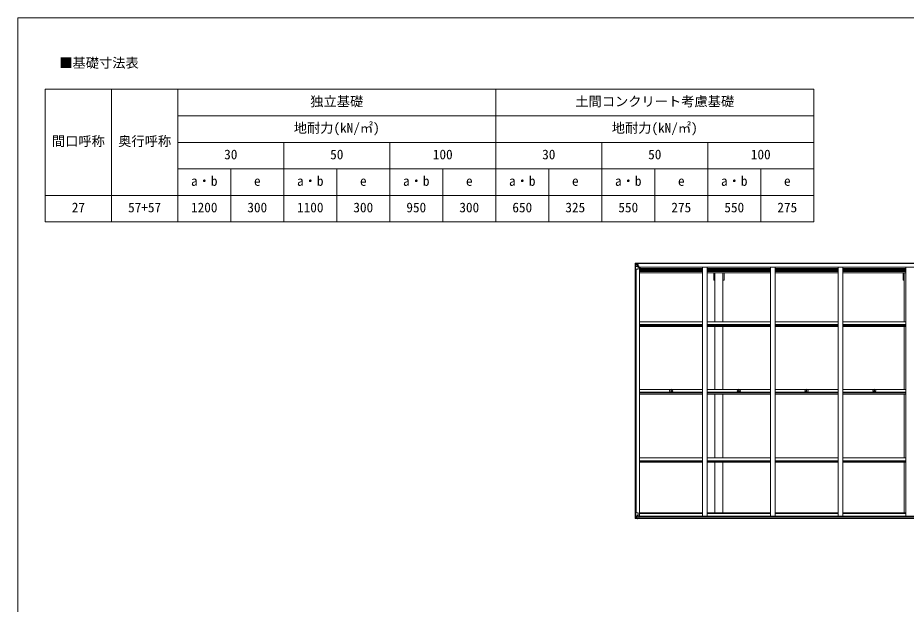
# Model space of a CAD drawing. Units: millimetres at full size, sheet at 1:35, with parts at other scales. Extents: x -9783 to 9892, y -6828 to 6752.
# Drawn here: x -9783 to -395, y 557 to 6752 of the extents above; entities that cross this region are included whole.
import ezdxf
from ezdxf.enums import TextEntityAlignment as Align

# ---------------------------------------------------------------- set-up
doc = ezdxf.new("R2010")
doc.units = ezdxf.units.MM
doc.header["$LTSCALE"] = 35
for name, color, linetype, lineweight in [('0-1_本体', 4, 'Continuous', 9), ('0-2_部品', 7, 'Continuous', 9), ('1-0_FRAME', 7, 'Continuous', 18), ('F-0_240', 7, 'Continuous', 9)]:
    doc.layers.add(name, color=color, linetype=linetype, lineweight=lineweight)
doc.styles.add('ＭＳ ゴシック', font='')
doc.styles.get('ＭＳ ゴシック').set_extended_font_data('MS Gothic')

msp = doc.modelspace()

# ---------------------------------------------------------------- linework, layer by layer
at = {"layer": '0-1_本体'}
for p, q in [((2488.37, 4158.62), (-3236.63, 4158.62)), ((2488.38, 4156.55), (-3236.63, 4156.55)), ((-3258.13, 1522.75), (-3258.13, 4097.85)), ((-3249.13, 1522.75), (-3249.13, 4097.85)), ((-3248.43, 1522.75), (-3248.43, 4097.85)), ((-3226.13, 4116.32), (-3213.13, 4116.32)), ((-3213.13, 1486.4), (-3213.13, 4116.32)), ((-2547.13, 4093.91), (-3213.13, 4093.91)), ((-3213.13, 4086.84), (-2547.13, 4086.84)), ((-2547.13, 4083.06), (-3213.13, 4083.06)), ((-2547.13, 4071.71), (-3213.13, 4071.71)), ((-2547.13, 4058.89), (-3213.13, 4058.89)), ((-3205.63, 4103.28), (-3205.63, 4118.35)), ((-3205.63, 4118.35), (2457.37, 4118.35)), ((-2547.13, 4103.28), (-3205.63, 4103.28)), ((-2547.13, 4116.32), (-2497.13, 4116.32)), ((-2547.13, 1486.4), (-2547.13, 4116.32)), ((-2497.13, 1486.4), (-2497.13, 4116.32)), ((-1831.13, 4103.28), (-2497.13, 4103.28)), ((-1831.13, 4093.91), (-2497.13, 4093.91)), ((-2497.13, 4086.84), (-1831.13, 4086.84)), ((-1831.13, 4083.06), (-2497.13, 4083.06)), ((-1831.13, 4071.71), (-2497.13, 4071.71)), ((-1831.13, 4058.89), (-2497.13, 4058.89)), ((-2416.63, 3541.32), (-2416.63, 4058.89)), ((-2331.63, 3541.32), (-2331.63, 4058.89)), ((-2319.13, 3980.12), (-2319.13, 4058.89)), ((-1831.13, 4116.32), (-1781.13, 4116.32)), ((-1831.13, 1486.4), (-1831.13, 4116.32)), ((-1781.13, 1486.4), (-1781.13, 4116.32)), ((-1115.13, 4103.28), (-1781.13, 4103.28)), ((-1115.13, 4093.91), (-1781.13, 4093.91)), ((-1781.13, 4086.84), (-1115.13, 4086.84)), ((-1115.13, 4083.06), (-1781.13, 4083.06)), ((-1115.13, 4071.71), (-1781.13, 4071.71)), ((-1115.13, 4058.89), (-1781.13, 4058.89)), ((-1115.13, 4116.32), (-1065.13, 4116.32)), ((-1115.13, 1486.4), (-1115.13, 4116.32)), ((-1065.13, 1486.4), (-1065.13, 4116.32)), ((-399.13, 4103.28), (-1065.13, 4103.28)), ((-399.13, 4093.91), (-1065.13, 4093.91)), ((-1065.13, 4086.84), (-399.13, 4086.84)), ((-399.13, 4083.06), (-1065.13, 4083.06)), ((-399.13, 4071.71), (-1065.13, 4071.71)), ((-399.13, 4058.89), (-1065.13, 4058.89)), ((-416.63, 3541.32), (-416.63, 4058.89)), ((-399.13, 4116.32), (-349.13, 4116.32)), ((-399.13, 1486.4), (-399.13, 4116.32)), ((-2319.13, 3980.12), (-2331.63, 3980.12)), ((-2547.13, 3541.02), (-3213.13, 3541.02)), ((-2547.13, 3512.06), (-3213.13, 3512.06)), ((-2547.13, 3501.95), (-3213.13, 3501.95)), ((-2547.13, 3489.09), (-3213.13, 3489.09)), ((-1831.13, 3541.02), (-2497.13, 3541.02)), ((-1831.13, 3512.06), (-2497.13, 3512.06)), ((-1831.13, 3501.95), (-2497.13, 3501.95)), ((-1831.13, 3489.09), (-2497.13, 3489.09)), ((-2416.63, 2826.54), (-2416.63, 3489.36)), ((-2331.63, 2826.54), (-2331.63, 3489.36)), ((-1115.13, 3541.02), (-1781.13, 3541.02)), ((-1115.13, 3512.06), (-1781.13, 3512.06)), ((-1115.13, 3501.95), (-1781.13, 3501.95)), ((-1115.13, 3489.09), (-1781.13, 3489.09)), ((-399.13, 3541.02), (-1065.13, 3541.02)), ((-399.13, 3512.06), (-1065.13, 3512.06)), ((-399.13, 3501.95), (-1065.13, 3501.95)), ((-399.13, 3489.09), (-1065.13, 3489.09)), ((-416.63, 2826.54), (-416.63, 3489.36)), ((-2547.13, 2826.61), (-3213.13, 2826.61)), ((-1831.13, 2826.61), (-2497.13, 2826.61)), ((-1115.13, 2826.61), (-1781.13, 2826.61)), ((-399.13, 2826.61), (-1065.13, 2826.61)), ((-2547.13, 2797.18), (-3213.13, 2797.18)), ((-2547.13, 2789.97), (-3213.13, 2789.97)), ((-2547.13, 2777), (-3213.13, 2777)), ((-1831.13, 2797.18), (-2497.13, 2797.18)), ((-1831.13, 2789.97), (-2497.13, 2789.97)), ((-1831.13, 2777), (-2497.13, 2777)), ((-2416.63, 2102.63), (-2416.63, 2776.99)), ((-2331.63, 2102.63), (-2331.63, 2776.99)), ((-1115.13, 2797.18), (-1781.13, 2797.18)), ((-1115.13, 2789.97), (-1781.13, 2789.97)), ((-1115.13, 2777), (-1781.13, 2777)), ((-399.13, 2797.18), (-1065.13, 2797.18)), ((-399.13, 2789.97), (-1065.13, 2789.97)), ((-399.13, 2777), (-1065.13, 2777)), ((-416.63, 2102.63), (-416.63, 2776.99)), ((-2547.13, 2102.68), (-3213.13, 2102.68)), ((-2547.13, 2072.89), (-3213.13, 2072.89)), ((-2547.13, 2068.92), (-3213.13, 2068.92)), ((-1831.13, 2102.68), (-2497.13, 2102.68)), ((-1831.13, 2072.89), (-2497.13, 2072.89)), ((-1831.13, 2068.92), (-2497.13, 2068.92)), ((-1115.13, 2102.68), (-1781.13, 2102.68)), ((-1115.13, 2072.89), (-1781.13, 2072.89)), ((-1115.13, 2068.92), (-1781.13, 2068.92)), ((-399.13, 2102.68), (-1065.13, 2102.68)), ((-399.13, 2072.89), (-1065.13, 2072.89)), ((-399.13, 2068.92), (-1065.13, 2068.92)), ((-2547.13, 2055.89), (-3213.13, 2055.89)), ((-1831.13, 2055.89), (-2497.13, 2055.89)), ((-2416.63, 1523.64), (-2416.63, 2055.56)), ((-2331.63, 1523.64), (-2331.63, 2055.56)), ((-1115.13, 2055.89), (-1781.13, 2055.89)), ((-399.13, 2055.89), (-1065.13, 2055.89)), ((-416.63, 1523.64), (-416.63, 2055.56)), ((-2547.13, 1514.51), (-3213.71, 1514.51)), ((-2547.13, 1523.64), (-3213.44, 1523.64)), ((-1831.13, 1523.64), (-2497.13, 1523.64)), ((-1831.13, 1514.51), (-2497.13, 1514.51)), ((-1115.13, 1523.64), (-1781.13, 1523.64)), ((-1115.13, 1514.51), (-1781.13, 1514.51)), ((-399.13, 1523.64), (-1065.13, 1523.64)), ((-399.13, 1514.51), (-1065.13, 1514.51)), ((-3231.63, 1461.9), (2483.37, 1461.9)), ((-3231.63, 1460.96), (2483.37, 1460.96)), ((-3222.16, 1486.4), (2473.91, 1486.4)), ((-3221.63, 1484.05), (2473.37, 1484.05)), ((-3221.63, 1468.39), (2473.37, 1468.39))]:
    msp.add_line(p, q, dxfattribs=at)
for points in [[(-2416.63, 3980.12), (-2429.13, 3980.12), (-2429.13, 4058.89)], [(-416.63, 3980.12), (-429.13, 3980.12), (-429.13, 4058.89)]]:
    msp.add_lwpolyline(points, dxfattribs=at)
at = {"layer": '0-2_部品'}
for p, q in [((-3260.13, 4158.57), (-3260.13, 4158.53)), ((-3259.19, 4159.57), (-3259.19, 4159.57)), ((-3259.19, 4159.52), (-3259.19, 4159.56)), ((-3250.22, 4159.95), (-3258.14, 4159.48)), ((-3257.28, 4158.51), (-3257.28, 4158.44)), ((-3257.28, 4097.86), (-3257.28, 4158.44)), ((-3256.74, 4124.74), (-3252.6, 4136.82)), ((-3253.31, 4155.07), (-3256.05, 4158.73)), ((-3252.46, 4151.56), (-3250.13, 4151.62)), ((-3252.46, 4138.09), (-3252.46, 4151.56)), ((-3250.13, 4138.05), (-3252.46, 4138.09)), ((-3238.13, 4160.74), (-3250.13, 4159.96)), ((-3250.13, 4151.61), (-3238.13, 4151.61)), ((-3250.13, 4138.06), (-3238.13, 4138.06)), ((-3250.13, 4138.05), (-3250.13, 4138.06)), ((-3244.65, 4144.42), (-3244.65, 4143.46)), ((-3239.13, 4151.61), (-3238.13, 4151.61)), ((-3231.63, 4161.25), (-3238.13, 4160.86)), ((-3238.13, 4134.76), (-3238.13, 4160.86)), ((-3238.13, 4159.97), (-3231.63, 4160.37)), ((-3236.63, 4155.15), (-3238.13, 4155.15)), ((-3236.63, 4151.61), (-3238.13, 4151.61)), ((-3236.63, 4138.06), (-3238.13, 4138.06)), ((-3237.3, 4134.5), (-3226.95, 4132.85)), ((-3237.3, 4133.87), (-3237.3, 4134.5)), ((-3226.95, 4132.21), (-3237.3, 4133.87)), ((-3231.63, 4159.44), (-3236.63, 4159.36)), ((-3236.13, 4154.79), (-3236.63, 4154.79)), ((-3232.63, 4149.86), (-3236.63, 4149.86)), ((-3232.63, 4141.65), (-3236.63, 4141.65)), ((-3236.52, 4153.49), (-3232.63, 4153.49)), ((-3236.13, 4155.82), (-3236.13, 4153.86)), ((-3228.13, 4155.82), (-3236.13, 4155.82)), ((-3228.13, 4155.79), (-3236.13, 4155.79)), ((-3226.13, 4153.95), (-3236.13, 4153.86)), ((-3236.13, 4153.7), (-3236.13, 4153.86)), ((-3236.13, 4153.86), (-3236.13, 4153.86)), ((-3232.63, 4133.75), (-3232.63, 4153.72)), ((-3231.63, 4160.37), (-3231.63, 4161.25)), ((-3231.63, 4159.85), (-3231.63, 4160.37)), ((-3231.63, 4159.85), (-3231.63, 4159.44)), ((-3231.63, 4159.44), (-3231.63, 4158.62)), ((-3229.63, 4156.56), (-3229.63, 4155.82)), ((-3226.95, 4132.85), (-3226.95, 4132.21)), ((-3226.68, 4132.77), (-3222.63, 4132.73)), ((-3226.63, 4159.06), (-3226.63, 4158.62)), ((-3226.33, 4159.06), (-3226.63, 4159.06)), ((-3226.33, 4159.06), (-3224.64, 4158.62)), ((-3226.13, 4155.56), (-3221.13, 4155.56)), ((-3226.13, 4153.95), (-3226.13, 4155.56)), ((-3226.13, 4098.86), (-3226.13, 4131.95)), ((-3221.63, 4132.73), (-3222.63, 4132.73)), ((-3222.63, 4131), (-3221.63, 4131.01)), ((-3221.63, 4116.94), (-3221.63, 4132.73)), ((-3221.13, 4156.56), (-3221.13, 4155.56)), ((-3221.13, 4155.56), (-3220.13, 4155.56)), ((-3220.13, 4155.56), (-3220.13, 4156.56)), ((-3220.13, 4155.56), (-3220.13, 4153.99)), ((-3220.13, 4153.87), (-3220.13, 4153.99)), ((-3257.28, 4097.86), (-3227.13, 4097.86)), ((-3256.74, 4124.74), (-3250.13, 4124.52)), ((-3250.13, 4124.52), (-3226.13, 4124.52)), ((-3221.63, 4120.86), (-3226.13, 4120.86)), ((-3205.63, 4116.94), (-3226.13, 4116.94)), ((-2882.37, 2812.41), (-2881.26, 2812.43)), ((-2882.37, 2811.41), (-2881.26, 2811.39)), ((-2881.26, 2812.43), (-2880.75, 2812.53)), ((-2881.26, 2811.39), (-2880.75, 2811.29)), ((-2880.65, 2813.04), (-2880.75, 2812.53)), ((-2880.65, 2810.77), (-2880.75, 2811.29)), ((-2880.63, 2814.15), (-2880.65, 2813.04)), ((-2880.63, 2809.66), (-2880.65, 2810.77)), ((-2879.63, 2814.15), (-2879.61, 2813.04)), ((-2879.63, 2809.66), (-2879.61, 2810.77)), ((-2879.61, 2813.04), (-2879.51, 2812.53)), ((-2879.61, 2810.77), (-2879.51, 2811.29)), ((-2878.99, 2812.43), (-2879.51, 2812.53)), ((-2878.99, 2811.39), (-2879.51, 2811.29)), ((-2877.88, 2812.41), (-2878.99, 2812.43)), ((-2877.88, 2811.41), (-2878.99, 2811.39)), ((-2166.37, 2812.41), (-2165.26, 2812.43)), ((-2166.37, 2811.41), (-2165.26, 2811.39)), ((-2165.26, 2812.43), (-2164.75, 2812.53)), ((-2165.26, 2811.39), (-2164.75, 2811.29)), ((-2164.65, 2813.04), (-2164.75, 2812.53)), ((-2164.65, 2810.77), (-2164.75, 2811.29)), ((-2164.63, 2814.15), (-2164.65, 2813.04)), ((-2164.63, 2809.66), (-2164.65, 2810.77)), ((-2163.63, 2814.15), (-2163.61, 2813.04)), ((-2163.63, 2809.66), (-2163.61, 2810.77)), ((-2163.61, 2813.04), (-2163.51, 2812.53)), ((-2163.61, 2810.77), (-2163.51, 2811.29)), ((-2162.99, 2812.43), (-2163.51, 2812.53)), ((-2162.99, 2811.39), (-2163.51, 2811.29)), ((-2161.88, 2812.41), (-2162.99, 2812.43)), ((-2161.88, 2811.41), (-2162.99, 2811.39)), ((-1450.37, 2812.41), (-1449.26, 2812.43)), ((-1450.37, 2811.41), (-1449.26, 2811.39)), ((-1449.26, 2812.43), (-1448.75, 2812.53)), ((-1449.26, 2811.39), (-1448.75, 2811.29)), ((-1448.65, 2813.04), (-1448.75, 2812.53)), ((-1448.65, 2810.77), (-1448.75, 2811.29)), ((-1448.63, 2814.15), (-1448.65, 2813.04)), ((-1448.63, 2809.66), (-1448.65, 2810.77)), ((-1447.63, 2814.15), (-1447.61, 2813.04)), ((-1447.63, 2809.66), (-1447.61, 2810.77)), ((-1447.61, 2813.04), (-1447.51, 2812.53)), ((-1447.61, 2810.77), (-1447.51, 2811.29)), ((-1446.99, 2812.43), (-1447.51, 2812.53)), ((-1446.99, 2811.39), (-1447.51, 2811.29)), ((-1445.88, 2812.41), (-1446.99, 2812.43)), ((-1445.88, 2811.41), (-1446.99, 2811.39)), ((-734.37, 2812.41), (-733.26, 2812.43)), ((-734.37, 2811.41), (-733.26, 2811.39)), ((-733.26, 2812.43), (-732.75, 2812.53)), ((-733.26, 2811.39), (-732.75, 2811.29)), ((-732.65, 2813.04), (-732.75, 2812.53)), ((-732.65, 2810.77), (-732.75, 2811.29)), ((-732.63, 2814.15), (-732.65, 2813.04)), ((-732.63, 2809.66), (-732.65, 2810.77)), ((-731.63, 2814.15), (-731.61, 2813.04)), ((-731.63, 2809.66), (-731.61, 2810.77)), ((-731.61, 2813.04), (-731.51, 2812.53)), ((-731.61, 2810.77), (-731.51, 2811.29)), ((-730.99, 2812.43), (-731.51, 2812.53)), ((-730.99, 2811.39), (-731.51, 2811.29)), ((-729.88, 2812.41), (-730.99, 2812.43)), ((-729.88, 2811.41), (-730.99, 2811.39)), ((-3260.13, 1522.76), (-3227.13, 1522.76)), ((-3260.13, 1462.05), (-3260.13, 1522.76)), ((-3257.28, 1522.76), (-3257.28, 1462.18)), ((-3226.13, 1521.76), (-3226.13, 1488.66)), ((-3259.19, 1461.09), (-3259.19, 1461.05)), ((-3250.22, 1460.66), (-3258.14, 1461.14)), ((-3257.28, 1462.11), (-3257.28, 1462.18)), ((-3256.74, 1495.88), (-3250.13, 1496.09)), ((-3256.74, 1495.88), (-3252.6, 1483.79)), ((-3253.31, 1465.55), (-3256.05, 1461.88)), ((-3250.13, 1482.56), (-3252.46, 1482.53)), ((-3252.46, 1482.53), (-3252.46, 1469.06)), ((-3252.46, 1469.06), (-3250.13, 1469)), ((-3250.13, 1496.09), (-3226.13, 1496.09)), ((-3250.13, 1482.56), (-3250.13, 1482.56)), ((-3238.13, 1482.56), (-3250.13, 1482.56)), ((-3250.13, 1469), (-3238.13, 1469)), ((-3238.13, 1459.87), (-3250.13, 1460.66)), ((-3245.61, 1476.2), (-3245.61, 1477.16)), ((-3238.13, 1486.55), (-3231.63, 1486.55)), ((-3238.13, 1486.55), (-3238.13, 1459.76)), ((-3226.95, 1488.4), (-3237.3, 1486.75)), ((-3237.3, 1486.75), (-3237.3, 1486.55)), ((-3234.6, 1486.55), (-3226.95, 1487.77)), ((-3231.63, 1486.55), (-3222.63, 1486.51)), ((-3231.63, 1459.36), (-3231.63, 1465.31)), ((-3222.63, 1464.74), (-3231.63, 1464.68)), ((-3226.95, 1487.77), (-3226.95, 1488.4)), ((-3221.63, 1485.6), (-3221.63, 1465.45))]:
    msp.add_line(p, q, dxfattribs=at)
for points in [[(-3260.13, 4158.53), (-3260.13, 4097.86), (-3257.28, 4097.86)], [(-3259.19, 4159.57), (-3250.13, 4160.12), (-3238.13, 4160.86)], [(-3246.57, 4145.38), (-3247.53, 4145.38), (-3247.53, 4146.34), (-3246.57, 4146.34)], [(-3245.61, 4147.3), (-3245.61, 4148.26), (-3244.65, 4148.26), (-3244.65, 4147.3)], [(-3244.65, 4143.46), (-3245.61, 4143.46), (-3245.61, 4144.42)], [(-3243.69, 4146.34), (-3242.73, 4146.34), (-3242.73, 4145.38), (-3243.69, 4145.38)], [(-3231.63, 4159.85), (-3236.63, 4159.85), (-3236.63, 4134.39)], [(-3236.13, 4154.79), (-3228.13, 4154.79), (-3228.13, 4156.56)], [(-3221.13, 4153.83), (-3236.13, 4153.7), (-3236.13, 4153.7)], [(-3226.13, 4153.95), (-3226.13, 4153.94), (-3220.13, 4153.99)], [(-3222.63, 4132.73), (-3222.63, 4131), (-3226.13, 4130.98)], [(-3259.19, 1461.05), (-3250.13, 1460.49), (-3231.63, 1459.36)], [(-3246.57, 1474.28), (-3247.53, 1474.28), (-3247.53, 1475.24), (-3246.57, 1475.24)], [(-3245.61, 1477.16), (-3244.65, 1477.16), (-3244.65, 1476.2)], [(-3244.65, 1473.32), (-3244.65, 1472.36), (-3245.61, 1472.36), (-3245.61, 1473.32)], [(-3243.69, 1475.24), (-3242.73, 1475.24), (-3242.73, 1474.28), (-3243.69, 1474.28)], [(-3221.63, 1465.45), (-3221.64, 1465.34), (-3231.63, 1465.31)]]:
    msp.add_lwpolyline(points, dxfattribs=at)
for centre, radius in [((-3245.13, 4145.86), 5.3), ((-2880.13, 2811.91), 17), ((-2164.13, 2811.91), 17), ((-1448.13, 2811.91), 17), ((-732.13, 2811.91), 17), ((-2880.13, 2811.91), 4), ((-2164.13, 2811.91), 4), ((-1448.13, 2811.91), 4), ((-732.13, 2811.91), 4), ((-3245.13, 1474.76), 5.3)]:
    msp.add_circle(centre, radius, dxfattribs=at)
for centre, radius, start, end in [((-3259.13, 4158.57), 1, 93.50017, 180.00079), ((-3259.13, 4158.56), 0.999, 93.4424, 179.95083), ((-3259.13, 4158.53), 0.999, 93.4424, 179.95083), ((-3257.97, 4172.17), 12.7, 269.24466, 275.10311), ((-3256, 4158.56), 1.28, 131.17831, 182.45895), ((-3246.57, 4147.3), 0.96, 270, 0), ((-3246.57, 4144.42), 0.96, 0, 90), ((-3243.69, 4147.3), 0.96, 180, 270), ((-3243.69, 4144.42), 0.96, 90, 180), ((-3237.19, 4135.43), 0.937, 182.32209, 263.26766), ((-3237.19, 4134.8), 0.937, 182.32209, 263.26766), ((-3236.13, 4156.32), 0.5, 179.99802, 269.99691), ((-3236.13, 4156.29), 0.5, 180.00109, 270.00109), ((-3236.13, 4153.36), 0.5, 90.52895, 180.04464), ((-3236.11, 4153.18), 0.513, 91.88028, 181.04707), ((-3227.06, 4131.92), 0.937, 2.32209, 83.26766), ((-3227.06, 4131.28), 0.937, 2.32209, 83.26766), ((-3220.99, 4161.52), 7.69, 268.96999, 276.43426), ((-3227.13, 4098.86), 1, 270, 0), ((-2880.13, 2811.91), 2.3, 167.44414, 192.55586), ((-2880.13, 2811.91), 2.3, 77.44414, 102.55586), ((-2880.13, 2811.91), 2.3, 257.44414, 282.55586), ((-2880.13, 2811.91), 2.3, 347.44414, 12.55586), ((-2164.13, 2811.91), 2.3, 167.44414, 192.55586), ((-2164.13, 2811.91), 2.3, 77.44414, 102.55586), ((-2164.13, 2811.91), 2.3, 257.44414, 282.55586), ((-2164.13, 2811.91), 2.3, 347.44414, 12.55586), ((-1448.13, 2811.91), 2.3, 167.44414, 192.55586), ((-1448.13, 2811.91), 2.3, 77.44414, 102.55586), ((-1448.13, 2811.91), 2.3, 257.44414, 282.55586), ((-1448.13, 2811.91), 2.3, 347.44414, 12.55586), ((-732.13, 2811.91), 2.3, 167.44414, 192.55586), ((-732.13, 2811.91), 2.3, 77.44414, 102.55586), ((-732.13, 2811.91), 2.3, 257.44414, 282.55586), ((-732.13, 2811.91), 2.3, 347.44414, 12.55586), ((-3227.13, 1521.76), 1, 0, 90), ((-3259.13, 1462.09), 0.999, 180.04917, 266.5576), ((-3259.13, 1462.05), 0.999, 180.04917, 266.5576), ((-3259.13, 1462.05), 1, 179.99921, 266.49983), ((-3257.97, 1448.44), 12.7, 84.89689, 90.75534), ((-3256, 1462.05), 1.28, 177.54105, 228.82169), ((-3246.57, 1476.2), 0.96, 270, 0), ((-3246.57, 1473.32), 0.96, 0, 90), ((-3243.69, 1476.2), 0.96, 180, 270), ((-3243.69, 1473.32), 0.96, 90, 180), ((-3237.19, 1485.82), 0.937, 96.73234, 129.06602), ((-3227.06, 1489.33), 0.937, 276.73234, 357.67791), ((-3227.06, 1488.7), 0.937, 276.73234, 357.67791)]:
    msp.add_arc(centre, radius, start, end, dxfattribs=at)
for centre, major_axis, ratio, start_param, end_param in [((-3058.19, 4171.88), (201, 12.36), 0.060933, 3.1373463, 3.1378449), ((-3257.19, 4159.65), (2, 0.12), 0.060933, 3.1378449, 4.2119296), ((-3257, 4156.55), (-0.02, 3), 0.466854, 5.5234897, 6.1575023), ((-3255.33, 4151.48), (0.03, 5), 0.573921, 4.7320603, 5.5159136), ((-3253.86, 4138.11), (0, 3), 0.468246, 4.2703918, 4.7058971), ((-3331.88, 4151.61), (81.75, 0), 0.061163, 0, 0.0007725), ((-3256.02, 4127.08), (0.85, 2.32), 0.403757, 2.3087461, 3.2744049), ((-3257.19, 1460.97), (2, -0.12), 0.060933, 2.0712557, 3.1453404), ((-3058.19, 1448.74), (201, -12.36), 0.060933, 3.1453404, 3.145839), ((-3256.02, 1493.53), (0.85, -2.32), 0.403757, 3.0087805, 3.9744392), ((-3257, 1464.07), (-0.02, -3), 0.466854, 0.125683, 0.7596956), ((-3255.33, 1469.14), (0.03, -5), 0.573921, 0.7672717, 1.551125), ((-3253.86, 1482.51), (0, -3), 0.468246, 1.5772882, 2.0127935), ((-3331.88, 1469), (81.75, 0), 0.061163, 6.2824128, 6.2831853), ((-3222.63, 1485.61), (1, -0.021), 0.906239, 0.0187047, 1.589501), ((-3222.63, 1465.44), (1, 0.012), 0.707053, 4.7036637, 6.124411)]:
    msp.add_ellipse(centre, major_axis=major_axis, ratio=ratio, start_param=start_param, end_param=end_param, dxfattribs=at)
at = {"layer": '1-0_FRAME'}
for p, q in [((-9492.16, 5995.98), (-1372.16, 5995.98)), ((-9492.16, 5995.98), (-9492.16, 4595.98)), ((-8792.16, 5995.98), (-8792.16, 4595.98)), ((-4732.16, 5995.98), (-4732.16, 4595.98)), ((-8092.16, 5715.98), (-1372.16, 5715.98)), ((-8092.16, 5435.98), (-1372.16, 5435.98)), ((-3612.16, 5435.98), (-3612.16, 4595.98)), ((-8092.16, 5155.98), (-1372.16, 5155.98)), ((-3052.16, 5155.98), (-3052.16, 4595.98)), ((-1932.16, 5155.98), (-1932.16, 4595.98))]:
    msp.add_line(p, q, dxfattribs=at)
for points in [[(-8092.16, 5995.98), (-8092.16, 5715.98), (-8092.16, 4875.98), (-8092.16, 4595.98)], [(-1372.16, 5995.98), (-1372.16, 5155.98), (-1372.16, 4595.98)], [(-6972.16, 5435.98), (-6972.16, 5155.98), (-6972.16, 4595.98)], [(-5852.16, 5435.98), (-5852.16, 5155.98), (-5852.16, 4595.98)], [(-2492.16, 5435.98), (-2492.16, 4875.98), (-2492.16, 4595.98)], [(-7532.16, 5155.98), (-7532.16, 4875.98), (-7532.16, 4595.98)], [(-6412.16, 5155.98), (-6412.16, 4875.98), (-6412.16, 4595.98)], [(-5292.16, 5155.98), (-5292.16, 4875.98), (-5292.16, 4595.98)], [(-4172.16, 5155.98), (-4172.16, 4875.98), (-4172.16, 4595.98)], [(-9492.16, 4875.98), (-8092.16, 4875.98), (-1372.16, 4875.98)], [(-9492.16, 4595.98), (-8792.16, 4595.98), (-4732.16, 4595.98), (-2492.16, 4595.98), (-1372.16, 4595.98)]]:
    msp.add_lwpolyline(points, dxfattribs=at)
at = {"layer": 'F-0_240', "color": 5}
for q in [(-9783.03, -6828.1), (9396.97, 6751.9)]:
    msp.add_line((-9783.03, 6751.9), q, dxfattribs=at)

# ---------------------------------------------------------------- texts
at = {"layer": '1-0_FRAME', "style": 'ＭＳ ゴシック'}
for s, p in [('■基礎寸法表', (-9344.74, 6193.99)), ('独立基礎', (-6692.16, 5785.98)), ('土間コンクリート考慮基礎', (-3892.16, 5785.98)), ('地耐力(kN/㎡)', (-6867.16, 5505.98)), ('地耐力(kN/㎡)', (-3507.16, 5505.98)), ('間口呼称', (-9422.16, 5365.98)), ('奥行呼称', (-8722.16, 5365.98)), ('30', (-7602.16, 5225.98)), ('50', (-6482.16, 5225.98)), ('100', (-5397.16, 5225.98)), ('30', (-4242.16, 5225.98)), ('50', (-3122.16, 5225.98)), ('100', (-2037.16, 5225.98)), ('a・b', (-7952.16, 4945.98)), ('a・b', (-6832.16, 4945.98)), ('a・b', (-5712.16, 4945.98)), ('a・b', (-4592.16, 4945.98)), ('a・b', (-3472.16, 4945.98)), ('a・b', (-2352.16, 4945.98)), ('e', (-7287.16, 4945.98)), ('e', (-6167.16, 4945.98)), ('e', (-5047.16, 4945.98)), ('e', (-3927.16, 4945.98)), ('e', (-2807.16, 4945.98)), ('e', (-1687.16, 4945.98)), ('27', (-9212.16, 4665.98)), ('57+57', (-8617.16, 4665.98)), ('1200', (-7952.16, 4665.98)), ('300', (-7357.16, 4665.98)), ('1100', (-6832.16, 4665.98)), ('300', (-6237.16, 4665.98)), ('950', (-5677.16, 4665.98)), ('300', (-5117.16, 4665.98)), ('650', (-4557.16, 4665.98)), ('325', (-3997.16, 4665.98)), ('550', (-3437.16, 4665.98)), ('275', (-2877.16, 4665.98)), ('550', (-2317.16, 4665.98)), ('275', (-1757.16, 4665.98))]:
    msp.add_text(s, height=102.6, dxfattribs=at).set_placement(p, align=Align.BOTTOM_LEFT)

doc.saveas('drawing.dxf')
